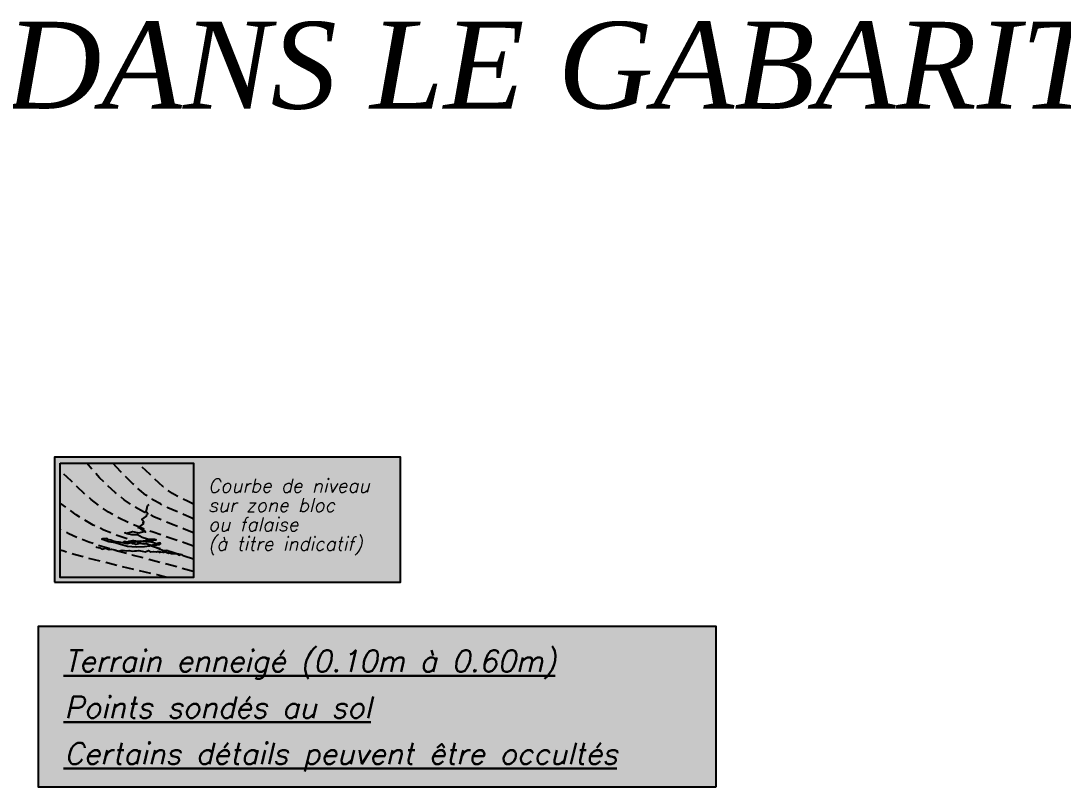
# Paper-space layout 'Layout1' of a CAD drawing. Extents: x -43 to 2298, y -18 to 768.
# Drawn here: x 241.2 to 421.4, y 206.8 to 339.2 of the extents above; entities that cross this region are included whole.
import ezdxf
from ezdxf.enums import TextEntityAlignment as Align

# ---------------------------------------------------------------- set-up
doc = ezdxf.new("R2010")
doc.units = 0
doc.header["$LTSCALE"] = 2
doc.linetypes.add('CACHEX2', pattern=[0.75, 0.5, -0.25])
doc.layers.add('CARTOUCHE', color=7, linetype='Continuous')
doc.layers.add('CARTOUCHE_Hachures', color=255, linetype='Continuous')
doc.styles.add('9', font='romans', dxfattribs={"oblique": 13.5, "height": 0.28})
doc.styles.add('CARTOUCHE', font='timesi.ttf', dxfattribs={"height": 1})

psp = doc.layouts.get("Layout1")

# ---------------------------------------------------------------- hatches: boundary and pattern name
at = {"layer": 'CARTOUCHE_Hachures'}
h = psp.add_hatch(color=256, dxfattribs=at)
h.dxf.hatch_style = 1
h.paths.add_polyline_path([(247.06, 242.17), (306.84, 242.17), (306.84, 263.78), (247.06, 263.78)])
h = psp.add_hatch(color=256, dxfattribs=at)
h.dxf.hatch_style = 1
h.paths.add_polyline_path([(361.35, 206.78), (244.32, 206.78), (244.32, 234.57), (361.35, 234.57)])

# ---------------------------------------------------------------- linework, layer by layer
at = {"layer": 'CARTOUCHE'}
for points in [[(247.06, 242.17), (306.84, 242.17), (306.84, 263.78), (247.06, 263.78)], [(248.03, 262.72), (271.07, 262.72), (271.07, 243.01), (248.03, 243.01)]]:
    psp.add_lwpolyline(points, close=True, dxfattribs=at)
at = {"layer": 'CARTOUCHE', "color": 20, "linetype": 'CACHEX2', "ltscale": 2, "elevation": 11080, "flags": 128}
psp.add_lwpolyline([(271.07, 248.38), (270.27, 248.69), (268.3, 249.39), (266.23, 250.08), (264.13, 250.8), (262.03, 251.56), (260.01, 252.38), (258.11, 253.29), (256.38, 254.3), (254.81, 255.38), (253.4, 256.49), (252.15, 257.58), (251.03, 258.62), (250.05, 259.57), (249.2, 260.37), (248.46, 261.01), (248.03, 261.29)], dxfattribs=at)
at = {"layer": 'CARTOUCHE', "color": 250, "linetype": 'CACHEX2', "ltscale": 2, "flags": 128}
for points, elevation in [([(271.07, 250.69), (269.46, 251.36), (267.74, 252.04), (265.98, 252.74), (264.2, 253.5), (262.44, 254.34), (260.73, 255.31), (259.11, 256.42), (257.58, 257.64), (256.16, 258.92), (254.85, 260.23), (253.67, 261.51), (252.62, 262.72), (252.62, 262.72)], 11076), ([(271.07, 253.09), (270.66, 253.29), (269.34, 253.89), (268, 254.46), (266.67, 255.05), (265.35, 255.69), (264.08, 256.41), (262.87, 257.24), (261.72, 258.15), (260.64, 259.13), (259.61, 260.13), (258.64, 261.13), (257.72, 262.11), (257.15, 262.72)], 11072), ([(271.07, 255.66), (270.94, 255.73), (270.03, 256.18), (269.13, 256.61), (268.26, 257.04), (267.43, 257.52), (266.63, 258.06), (265.86, 258.67), (265.11, 259.33), (264.37, 260.03), (263.61, 260.76), (262.83, 261.5), (262.02, 262.24), (261.46, 262.72)], 11068), ([(271.07, 246.16), (269.44, 246.7), (267.14, 247.4), (264.73, 248.11), (262.29, 248.83), (259.9, 249.58), (257.63, 250.36), (255.56, 251.19), (253.74, 252.06), (252.17, 252.96), (250.81, 253.84), (249.64, 254.67), (248.63, 255.41), (248.03, 255.84)], 11084), ([(271.07, 244.01), (271.02, 244.03), (268.61, 244.72), (265.98, 245.42), (263.23, 246.14), (260.46, 246.87), (257.77, 247.6), (255.25, 248.34), (253.01, 249.08), (251.11, 249.82), (249.54, 250.54), (248.24, 251.21), (248.03, 251.32)], 11088), ([(266.61, 243.01), (264.82, 243.44), (261.73, 244.17), (258.63, 244.9), (255.64, 245.62), (252.87, 246.32), (250.45, 246.98), (248.48, 247.58), (248.03, 247.74)], 11092)]:
    psp.add_lwpolyline(points, dxfattribs=dict(at, elevation=elevation))
at = {"layer": 'CARTOUCHE', "color": 129, "flags": 128}
psp.add_lwpolyline([(254.21, 248.37), (254.33, 248.21), (254.87, 248.11), (255.26, 247.91), (255.85, 248.08), (256.5, 247.83), (256.93, 247.9), (257.48, 247.8), (258.14, 247.55), (258.73, 247.73), (259.54, 247.59), (259.98, 247.65), (260.52, 247.56), (260.95, 247.62), (261.22, 247.58), (261.65, 247.64), (262.2, 247.55), (262.74, 247.45), (263.33, 247.63), (263.72, 247.43), (264.15, 247.49), (264.69, 247.4), (264.85, 247.51), (265.13, 247.46), (265.24, 247.3), (265.4, 247.42), (265.67, 247.37), (265.83, 247.48), (265.94, 247.32), (266.1, 247.44), (266.37, 247.39), (266.76, 247.18), (267.19, 247.25), (267.3, 247.09), (267.62, 247.31), (267.73, 247.15), (268.28, 247.06), (268.66, 246.85), (268.82, 246.97), (269.1, 246.92), (268.82, 246.97), (268.28, 247.06), (267.3, 247.09), (266.69, 247.61), (265.72, 247.64), (264.68, 248.1), (264.18, 248.47), (263.36, 248.61), (262.98, 248.82), (262.55, 248.75), (261.73, 248.89), (261.57, 248.78), (261.14, 248.71), (260.75, 248.92), (260.59, 248.81), (260.21, 249.01), (260.05, 248.9), (259.62, 248.83), (259.07, 248.93), (258.8, 248.98), (258.26, 249.07), (257.99, 249.12), (257.71, 249.16), (257.44, 249.21), (257.17, 249.26), (256.78, 249.46), (256.24, 249.56), (256.13, 249.72), (255.7, 249.65), (255.42, 249.7), (255.26, 249.59), (255.54, 249.54), (256.47, 249.24), (257.55, 249.05), (258.48, 248.75), (259.68, 248.4), (261.2, 248.28), (262.61, 248.32), (263.47, 248.45), (264.07, 248.63), (264.77, 248.65), (265.2, 248.71), (265.36, 248.82), (265.25, 248.98), (264.66, 248.81), (264, 249.06), (263.46, 249.15), (262.75, 249.13), (261.94, 249.28), (261.5, 249.21), (260.69, 249.35), (260.26, 249.29), (259.82, 249.22), (259.66, 249.11), (259.12, 249.2), (258.96, 249.09), (259.12, 249.2), (259.66, 249.11), (260.64, 249.08), (261.5, 249.21), (262.8, 249.41), (263.77, 249.38), (264.21, 249.44), (264.64, 249.51), (264.37, 249.56), (263.66, 249.54), (263.12, 249.63), (262.19, 249.93), (261.42, 250.35), (260.44, 250.37), (259.9, 250.47), (259.63, 250.51), (259.24, 250.72), (259.51, 250.67), (259.95, 250.74), (260.54, 250.92), (261.62, 250.73), (262.06, 250.8), (262.65, 250.97), (262.76, 250.81), (262.53, 251.13), (262.26, 251.18), (261.76, 251.55), (261.65, 251.71), (261.49, 251.59), (262.45, 252.27), (262.34, 252.43), (262.5, 252.54), (262.16, 253.02), (262.96, 253.58), (263, 253.86), (263.16, 253.97), (262.82, 254.45), (262.98, 254.56), (263.08, 255.1), (263.12, 255.38), (263.44, 255.6)], dxfattribs=at)
at = {"layer": 'CARTOUCHE', "lineweight": 25, "flags": 128}
psp.add_lwpolyline([(361.35, 206.78), (244.32, 206.78), (244.32, 234.57), (361.35, 234.57)], close=True, dxfattribs=at)

# ---------------------------------------------------------------- texts
at = {"layer": 'CARTOUCHE', "color": 1, "style": 'CARTOUCHE', "width": 1.01}
psp.add_text('NE PAS SUPPRIMER DANS LE GABARIT LES LEGENDES MEME SI ELLES NE VOUS CONCERNENT  PAS ', height=15, rotation=360, dxfattribs=at).set_placement((547.59, 331.49), align=Align.MIDDLE_CENTER)
at = {"layer": 'CARTOUCHE', "style": '9', "oblique": 13.5}
for s, p in [('Courbe de niveau', (273.6, 256.98)), ('sur zone bloc', (273.6, 253.63)), ('ou falaise', (273.6, 250.29)), ('(à titre indicatif)', (273.6, 246.94))]:
    psp.add_text(s, height=2.35, dxfattribs=at).set_placement(p, align=Align.BOTTOM_LEFT)
at = {"layer": 'CARTOUCHE', "lineweight": 30, "style": '9', "oblique": 13.5}
for s, p in [('%%UTerrain enneigé (0.10m à 0.60m)', (248.77, 226.72)), ('%%UPoints sondés au sol', (248.77, 218.72)), ('%%UCertains détails peuvent être occultés', (248.77, 210.72))]:
    psp.add_text(s, height=3.7, rotation=0, dxfattribs=at).set_placement(p)

doc.saveas('drawing.dxf')
